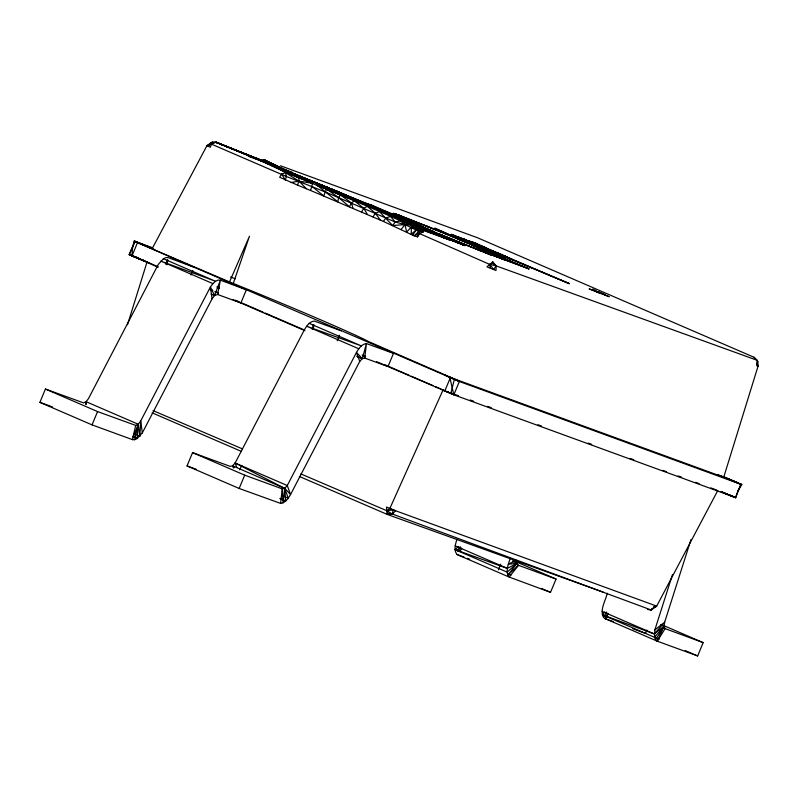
<?xml version="1.0" encoding="UTF-8"?>
<svg xmlns="http://www.w3.org/2000/svg" width="798" height="798" viewBox="0 0 798 798"><rect width="100%" height="100%" fill="white"/><g stroke="black" fill="none" stroke-linecap="round" stroke-linejoin="round"><path stroke-width="1.2" d="M512.994 560.435L556.056 579.049L550.52 592.345L509.224 577.084L457.084 554.55C453.414 550.281 455.439 544.146 456.915 539.368M376.656 361.674L453.823 394.801L735.726 497.613L737.97 490.78L741.821 484.605L723.716 477.254L758.1 366.023L757.691 361.195L756.973 360.227L496.176 265.904L492.725 263.27L492.785 261.834L486.94 266.831L495.987 270.522L496.176 265.904L492.785 261.834M510.181 558.351C508.555 564.156 504.805 571.637 509.224 577.084L518.451 565.313L556.056 579.049M512.525 561.413L517.064 563.378L518.451 565.313L507.817 575.119L517.064 563.378L517.174 560.914M134.204 433.733L139.869 436.177L140.687 420.995L210.443 286.911L212.896 283.619L215.54 281.275L218.123 280.088L220.388 280.178L246.343 289.814L240.866 302.991L217.595 294.492L214.512 295.549L212.078 298.811L142.323 432.885L137.226 438.531L134.653 439.708L132.388 439.618L92.029 424.875L39.9 402.352L45.436 389.045L83.581 402.88L86.124 401.713L88.558 398.461L158.313 264.387L163.41 258.742L165.984 257.555L168.248 257.654L194.213 267.29L459.359 381.504L741.003 484.376L735.467 497.683L721.133 491.807M85.955 404.097L86.124 401.713L138.263 424.247L139.869 436.177M132.697 436.566L137.226 438.531L138.263 424.247L140.687 420.995L142.323 432.885M341.344 330.871L314.302 321.025C309.504 321.554 306.592 326.063 304.357 329.873L235.141 463L232.587 465.823L230.173 466.361L192.567 452.626L187.031 465.932L239.161 488.466L280.587 503.408L282.302 488.895L284.726 488.346L287.27 485.533L356.487 352.407C358.721 348.586 361.634 344.088 366.432 343.559L393.474 353.404L387.988 366.571L364.726 358.073L362.302 358.621L357.644 356.945M313.305 329.494L313.873 324.656M364.726 358.073L366.432 343.559L362.302 358.621L359.748 361.444L290.542 494.561C288.297 498.381 285.385 502.88 280.587 503.408M663.517 625.492L703.188 642.629L697.652 655.936L657.293 641.193L605.163 618.669L603.428 617.303C599.607 609.353 605.642 600.934 607.228 593.233M672.534 574.42L654.839 629.931L654.52 637.323L655.557 639.826L657.293 641.193L665.103 628.634L664.076 626.151L664.644 622.221L690.988 539.538M484.695 250.143L476.097 246.881L529.004 268.906L481.473 251.071L438.002 233.515L464.386 244.457L504.944 259.869L471.738 244.986L476.476 246.562L458.511 239.34L460.466 239.719L397.833 214.622L404.925 218.123L404.137 218.004L394.93 213.665L444.785 233.614L529.004 268.906L504.944 259.869L484.695 250.143L442.481 232.218L393.554 213.345L407.838 220.457L465.025 245.535L451.469 240.407C392.018 213.764 331.788 188.498 270.931 165.226C321.155 188.687 373.843 206.882 423.429 231.859L419.648 233.634L417.583 236.856L414.072 235.809L383.429 221.435L310.582 190.483L312.597 183.331L285.514 172.258L255.809 158.383L216.148 142.283L212.278 142.064L207.021 145.555L152.268 248.437L134.164 241.086L132.488 248.218L131.969 255.929L158.074 267.21M166.862 264.806L167.789 260.038M217.595 294.492L220.388 280.178L214.512 295.549L211.111 294.083M417.583 236.856L418.661 231.659L420.386 230.203L416.107 229.954L404.955 224.607L395.2 221.994L325.335 191.979L286.352 176.478L211.151 144.019L207.021 145.555L210.313 147.281L212.278 142.064M85.576 404.097L86.124 401.713L86.453 404.097M134.653 439.708L138.263 424.247L135.71 425.414L97.565 411.578L45.436 389.045M135.71 425.414L132.388 439.618L138.263 424.247M312.078 329.135L313.345 324.507M127.49 324.716L147.091 261.844M310.582 190.483L297.714 185.196L299.19 178.263L267.4 162.483L216.148 142.283L210.921 142.633L207.799 145.974M717.901 474.611L741.821 484.605L723.716 477.254L453.663 378.641L368.666 341.604A101.655 2.484 22.6 0 0 233.275 283.47L249.485 236.198L229.515 281.933L137.505 242.622L131.969 255.929L150.084 263.32L147.131 261.993M152.518 247.719L134.982 241.315L129.186 254.682L144.967 261.126M165.735 264.238L167.41 259.849M387.269 213.565L451.469 240.407L409.214 222.123L317.115 185.196L347.489 196.517L387.379 213.305L356.846 199.719L317.115 185.196L337.823 201.844L338.542 197.505L340.576 194.981L351.449 202.971L353.025 208.278M137.625 257.604L129.446 254.622L144.927 261.066L129.186 254.682L134.982 241.315L154.672 249.594M92.029 424.875L97.565 411.578M191.011 274.971L192.847 270.582M239.161 488.466L244.697 475.159L282.302 488.895L283.041 502.86L284.726 488.346L235.141 463L236.777 467.518M337.235 340.746L339.519 335.26M300.846 473.912L386.761 510.7L389.773 508.615L443.07 389.903L453.823 394.801L459.359 381.504L453.663 378.641M498.391 569.822L500.695 564.276M646.899 630.081L645.512 633.403L632.834 628.774M367.329 214.423L363.808 208.248L354.212 200.747L351.449 202.971L349.444 206.752L338.542 197.505L326.611 189.136L363.938 203.63L326.611 189.136L323.669 195.909L312.068 186.473M613.233 621.612L605.163 618.669L607.587 613.293M657.293 641.193L664.076 626.151L660.674 624.684M737.97 490.78L741.003 484.376M429.813 230.033L465.025 245.535L413.204 224.038L449.344 239.869L412.097 226.203L406.651 231.999L404.955 224.607L400.436 220.856L395.2 221.994L392.606 225.525L379.469 211.6L375.359 213.236L373.035 216.886M239.55 469.832L241.844 465.434M647.497 609.492L651.148 609.971L656.624 606.231L717.821 490.451M361.634 211.959L363.808 208.248L367.26 206.323L375.359 213.236L380.377 220.098M299.35 476.446L387.21 514.421L392.446 514.082L395.569 510.73L386.521 507.039L386.761 510.7L392.446 514.082L651.148 609.971L652.046 608.505M605.163 618.669L608.415 613.433M604.086 616.246L606.699 612.036M655.557 639.826L664.076 626.151L654.27 633.921L602.39 614.789L604.774 611.996M207.021 145.555L207.939 146.024L211.151 144.019L216.148 142.283L256.936 158.503L298.153 176.378L296.058 176.548L294.981 175.141L261.066 160.009L264.008 159.77L267.4 162.483L381.863 210.193L409.214 222.123L405.693 220.996L429.484 232.138L339.848 192.537L287.46 172.119L281.714 174.054L279.669 177.256L297.714 185.196M412.746 235.081L416.107 229.954L415.479 227.789L411.389 227.62L411.239 234.263L416.107 229.954L418.661 231.659L419.648 233.634L489.713 264.407L496.176 265.904L493.643 269.425L489.713 264.407L492.725 263.27M383.429 221.435L385.893 217.854L390.601 216.477L395.2 221.994M459.399 551.608L461.703 548.665M457.224 550.63L460.306 546.72M401.135 229.415L404.955 224.607L408.776 224.647M654.52 637.323L664.076 626.151M387.21 514.421L388.107 513.553L392.446 514.082L393.085 509.972L386.761 510.7L387.21 514.421L603.368 592.216M457.454 550.959L461.005 547.687M651.148 609.971L655.846 605.812L656.624 606.231L653.532 607.388M516.236 560.186L508.296 564.256L517.064 563.378L507.159 572.126L455.03 549.603L458.631 546.411M654.839 629.931L664.644 622.221L654.27 633.921L602.141 611.388M653.303 607.268L655.707 605.752L656.624 606.231M455.03 549.603L507.329 568.385L517.064 563.378M419.648 233.634L414.072 235.809L418.661 231.659L423.429 231.859M394.85 216.318L368.457 204.368L411.179 224.288L465.025 245.535L413.204 224.038M291.12 182.523L299.021 181.116L312.597 183.331M300.816 177.395L280.258 168.597L264.008 159.77L283.589 169.126L279.13 168.687L274.951 166.932L287.709 170.862L264.008 159.77L263.998 161.136L291.38 173.705L296.058 176.548M392.606 225.525L404.955 224.607M756.803 363.18L758.1 366.023L757.182 365.933L756.973 360.227L753.98 357.245L477.354 237.694L280.487 165.785M457.563 236.597L501.812 255.38L495.199 253.175L495.388 253.704L512.107 259.54L486.72 248.198L451.399 234.333L500.176 254.951M458.541 395.718L444.755 391.11L440.745 389.015M368.457 204.368L433.922 231.649L370.711 204.777L364.536 202.782L368.866 204.877L360.477 201.156L363.768 202.852M363.938 203.63L326.611 189.136L369.035 205.804L363.659 203.809M429.484 232.138L411.439 224.697L401.314 219.221M475.638 243.629L486.72 248.198L475.019 242.881L471.588 241.994L477.264 244.767L475.019 242.881L468.147 240.627L472.725 242.971L463.429 238.792L464.755 239.989L498.231 254.273M134.982 241.315L134.164 241.086L152.268 248.437M421.633 227.49L423.938 228.168M302.891 178.154L216.148 142.283L339.848 192.537L379.25 210.024L353.763 198.532M468.995 241.385L478.042 245.076M373.005 206.552L381.863 210.193M490.91 252.896L481.483 249.245L495.797 255.101L486.152 251.34L487.937 253.505L490.381 254.801L438.002 233.515M267.18 163.61L291.609 172.528M412.097 226.203L432.815 233.495L405.693 220.996L418.82 227.45L411.439 224.697M569.333 283.639L507.728 257.305L464.755 239.989L505.124 256.128L464.755 239.989L569.333 283.639L500.865 254.851L511.827 259.3M187.031 465.932L196.238 469.254M213.256 143.48L210.921 142.633L211.151 144.019M248.238 156.258L292.547 172.448M599.817 292.647L589.104 288.886L609.253 296.716L593.822 290.452L598.59 292.826M230.602 277.046L235.27 278.751M217.096 286.632L219.43 287.489M217.166 287.45L219.51 288.307M470.221 399.988L473.723 401.264M487.738 406.382L491.239 407.668M537.962 424.736L541.463 426.012M588.176 443.089L591.687 444.366M630.23 458.451L633.732 459.728M662.929 470.401L666.43 471.678M678.11 475.947L681.612 477.224M695.627 482.351L699.138 483.628M710.809 487.897L716.654 490.032M389.773 508.615L655.846 605.812M39.9 402.352L52.578 406.98M437.314 233.824L432.516 232.068L450.74 239.949M665.103 628.634L703.188 642.629M457.084 554.55L463.967 557.094M467.409 558.371L469.703 559.218M501.832 254.672L482.66 246.961L475.019 242.881M367.738 205.535L374.511 208.079L351.01 197.505M376.566 209.206L397.594 217.724M256.846 158.942L216.148 142.283L339.848 192.537L358.641 200.926L347.489 196.517L374.511 208.079L326.611 189.136M347.489 196.517L358.591 201.236L317.115 185.196L360.556 202.143L317.115 185.196L358.591 201.236L347.918 196.448M498.171 253.594L507.728 257.305M440.566 235.979L451.299 240.467L439.578 235.23L446.97 238.113M258.562 159.76L305.045 178.822L255.47 158.124L339.848 192.537L216.148 142.283M436.496 233.814L465.025 245.535L439.578 235.23M339.848 192.537L280.258 168.597L258.692 159.121M512.107 259.54L501.304 255.32L505.503 257.385M721.532 491.768L724.963 493.154M728.384 494.531L732.953 496.376L730.679 495.388M351.2 198.353L360.556 202.143M721.322 476.097L738.489 483.069L723.716 476.725M504.944 259.869L487.937 253.505M129.446 254.622L139.371 258.682M141.575 259.589L144.887 260.946M287.46 172.119L279.13 168.687L299.021 181.116L306.412 188.767M229.515 281.933L233.275 283.47M723.587 492.635L735.726 497.613L733.881 496.785M486.152 251.34L504.695 259.52L493.862 255.091L503.797 259.639M414.072 223.221L421.623 226.343L407.838 220.457M449.344 239.869L431.618 232.657L437.204 235.25M464.755 239.989L501.812 255.38M721.322 491.748L735.467 497.683M447.349 239.161L436.017 234.373L444.326 238.033M153.066 410.621L242.422 448.885M163.41 258.742L215.54 281.275L160.767 261.096L212.896 283.619M309.205 323.37L361.344 345.893L306.632 326.222L358.761 348.756M151.231 263.809L158.064 266.771M210.522 289.435L212.807 290.422M216.228 291.898L218.512 292.886M235.609 300.277L239.031 301.764M241.315 302.741L262.981 312.108M265.265 313.095L304.038 329.853M362.192 354.98L365.614 356.467M384.995 364.846L408.945 375.19M411.229 376.177L432.895 385.544M435.179 386.531L439.738 388.496M210.263 289.764L212.527 290.741M214.802 291.719L218.193 293.195M232.926 299.559L304.956 330.691M363.06 355.798L365.324 356.776M356.636 356.167L362.302 358.621L356.487 352.407L359.748 361.444M152.139 412.835L241.146 451.299M455.199 545.862L507.329 568.385M507.448 573.742L510.85 575.208M541.453 588.435L550.52 592.345M602.39 614.789L659.118 639.278M685.183 650.55L697.652 655.936M235.141 463L287.27 485.533L290.542 494.561L284.726 488.346L232.587 465.823L233.375 468.017M192.567 452.626L244.697 475.159M281.465 495.279L288.268 498.211L284.726 488.346L285.684 501.074L280.018 498.62M360.387 201.555L387.379 213.305M137.505 242.622L194.213 267.29M592.605 289.085L596.026 290.572M598.3 291.569L605.143 294.562M468.635 243.191L434.691 228.148L460.466 239.719M476.017 248.956L479.877 250.702M468.147 240.627L477.264 244.767M485.872 252.747L490.381 254.801M453.823 394.801L449.753 377.075L459.359 381.504M405.693 220.996L424.416 229.754M495.199 253.175L499.099 255.071M428.506 231.41L432.815 233.495M463.429 238.792L469.364 241.694M370.711 204.777L377.334 208.009M132.827 436.316L137.226 438.531M280.178 498.251L285.684 501.074M758.1 366.023L757.182 365.933L757.691 361.195L753.98 357.245M445.274 375.19L450.291 377.803L444.755 391.11L443.07 389.903M449.753 377.075L454.321 379.499L450.79 393.623L446.86 391.449M280.258 168.597L264.008 159.77L279.38 167.371L285.514 172.258L286.352 176.478L285.295 180.149L281.714 174.054M425.913 225.465L428.167 226.861M232.587 465.823L234.253 467.598M386.761 510.7L388.107 513.553M214.512 295.549L210.443 286.911L212.078 298.811M489.713 264.407L490.331 268.068M412.386 222.233L402.382 217.984L416.626 224.138L397.973 215.919L412.386 222.233M406.022 219.211L395.11 214.492L408.676 220.517L393.643 213.645L406.022 219.211M404.137 218.004L393.554 213.345L404.496 218.383L404.137 218.004"/></g></svg>
